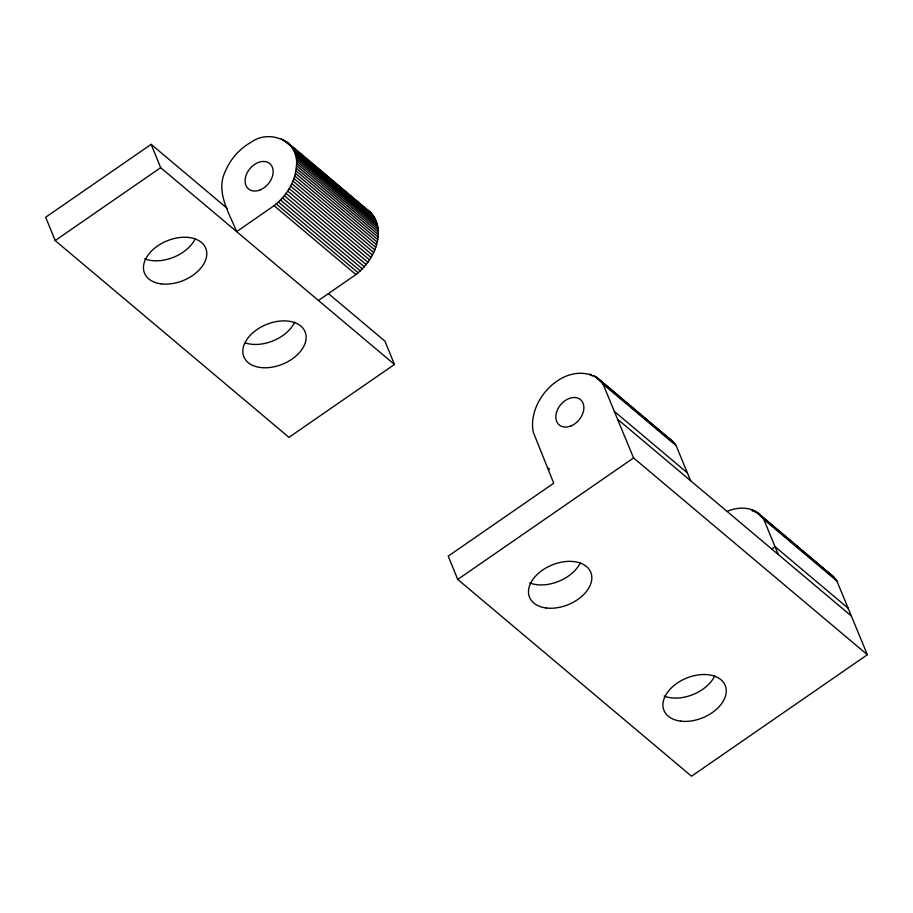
<?xml version="1.0" encoding="UTF-8"?>
<svg xmlns="http://www.w3.org/2000/svg" width="913" height="913" viewBox="0 0 913 913"><rect width="100%" height="100%" fill="white"/><g stroke="black" fill="none" stroke-linecap="round" stroke-linejoin="round"><path stroke-width="1.37" d="M296.474 165.687C299.978 141.036 269.392 128.676 251.132 142.245C239.56 148.682 230.327 159.204 225.283 171.439C215.274 191.89 229.323 213.06 236.65 231.628L274.083 205.676C286.42 196.078 295.538 181.504 296.474 165.687L378.29 234.561C377.354 250.379 368.247 264.953 355.91 274.551L318.466 300.503M378.29 234.561C378.872 225.077 375.209 214.772 366.878 209.568M227.132 208.312L151.147 144.357L45.65 217.248L55.168 240.564L288.942 437.35L394.45 364.458L384.932 341.142L328.486 293.632M55.168 240.564L160.665 167.672L394.45 364.458M457.733 579.435L633.565 457.938L867.35 654.724L691.518 776.221L457.733 579.435L448.215 556.12L553.723 483.217L533.329 432.317C526.481 399.666 565.672 359.448 597.49 377.936L673.6 442.269L676.122 445.635L690.593 480.695M771.588 549.135L775.091 546.716L848.143 608.218L867.35 654.724M727.421 511.257C737.168 507.103 749.459 506.487 758.212 513.232L834.322 577.552L836.844 580.919L848.143 608.218M667.026 437.19L672.139 440.785M827.749 572.485L832.861 576.069M595.79 376.749L673.6 442.269M756.512 512.033L834.322 577.552M593.964 375.7L674.924 443.889M754.697 510.995L835.657 579.173M597.49 377.936L603.071 384.133L676.122 445.635M752.769 510.105L754.948 511.942M758.212 513.232L763.793 519.429L836.844 580.919M590.038 374.079L592.217 375.916M750.76 509.374L752.94 511.212M603.071 384.133L614.358 411.432L687.421 472.923M614.358 411.432L617.53 419.204L851.315 615.99M286.762 141.892L370.164 212.113M285.05 140.693L371.637 213.596M283.235 139.655L290.87 146.08M291.144 146.342L372.961 215.217M281.318 138.765L283.498 140.602M292.331 148.089L374.159 216.963M293.381 149.96L375.209 218.835M294.294 151.946L376.11 220.82M295.047 154.023L376.864 222.898M295.641 156.203L377.468 225.077M296.086 158.474L377.914 227.348M296.371 160.814L378.199 229.688M296.508 163.222L378.324 232.096M296.28 168.197L378.096 237.072M295.926 170.742L377.742 239.617M295.413 173.31L377.24 242.185M294.751 175.889L376.567 244.764M293.929 178.469L375.757 247.343M292.959 181.036L374.786 249.922M291.852 183.593L373.668 252.467M290.596 186.115L372.424 254.989M289.216 188.592L371.032 257.466M287.698 191.011L369.514 259.885M286.054 193.373L367.882 262.248M284.308 195.667L366.124 264.542M282.437 197.87L364.264 266.744M280.485 199.981L362.301 268.856M278.431 201.99L360.247 270.864M276.297 203.896L358.113 272.77M274.083 205.676L355.91 274.551M547.48 467.604L549.672 469.43M763.793 519.429L778.253 554.488M617.53 419.204L633.565 457.938M151.147 144.357L160.665 167.672M714.753 675.871A33.073 21.433 -22.2 0 1 664.139 696.06M580.337 562.716A33.073 21.433 -22.2 0 1 529.711 582.905M294.659 322.243A33.073 21.433 -22.2 0 1 245.3 342.9M195.302 238.613A33.073 21.433 -22.2 0 1 144.676 258.801M571.036 425.903A16.537 11.915 -49.9 0 0 581.364 400.465A16.537 11.915 -49.9 0 0 557.17 410.485A16.537 11.915 -49.9 0 0 571.036 425.903M546.088 607.967A33.073 21.433 -22.2 0 0 591.772 576.4A33.073 21.433 -22.2 0 0 542.63 570.043A33.073 21.433 -22.2 0 0 546.088 607.967M680.516 721.11A33.073 21.433 -22.2 0 0 726.2 689.555A33.073 21.433 -22.2 0 0 677.058 683.198A33.073 21.433 -22.2 0 0 680.516 721.11M260.41 367.494A33.073 21.433 -22.2 0 0 306.095 335.927A33.073 21.433 -22.2 0 0 256.952 329.57A33.073 21.433 -22.2 0 0 260.41 367.494M161.053 283.852A33.073 21.433 -22.2 0 0 206.737 252.296A33.073 21.433 -22.2 0 0 157.595 245.939A33.073 21.433 -22.2 0 0 161.053 283.852M260.308 189.858A16.537 11.915 -49.9 0 0 270.636 164.42A16.537 11.915 -49.9 0 0 246.43 174.44A16.537 11.915 -49.9 0 0 260.308 189.858"/></g></svg>
